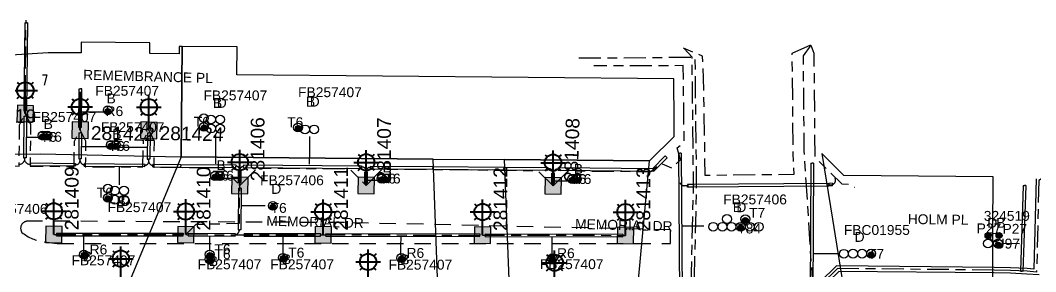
# Model space of a CAD drawing. Extents: x 301026 to 301961, y 6172667 to 6173436.
# Drawn here: x 301404.4 to 301589.2, y 6173155.4 to 6173201.2 of the extents above; entities that cross this region are included whole.
import ezdxf
from ezdxf.enums import TextEntityAlignment as Align

# ---------------------------------------------------------------- set-up
doc = ezdxf.new("R2010")
doc.units = 0
doc.linetypes.add('Cable Exist UG', pattern=[8.2, 4, -1.2, 1.8, -1.2])
doc.linetypes.add('Dash', pattern=[5, 3, -2])
doc.layers.get('0').update_dxf_attribs({"color": 6})
for name, color, linetype in [('_User_LV_Exist', 7, 'Continuous'), ('Duct_SP_EXT', 7, 'Continuous'), ('Equip_SP_SL_EXT', 7, 'Continuous'), ('Mains_HV_EXT', 7, 'Continuous'), ('Mains_SL_EXT', 7, 'Continuous'), ('Notes', 7, 'Continuous'), ('SupportsUG_SP_LV_SL_EXT', 7, 'Continuous'), ('Trench_SP_EXT', 7, 'Continuous')]:
    doc.layers.add(name, color=color, linetype=linetype)
for name, color, linetype, lineweight in [('Cadastre Developer_SP_EXT', 9, 'Continuous', 5), ('Cadastre Land Parcels_SP_EXT', 9, 'Continuous', 5), ('Cadastre Roads_SP_EXT', 9, 'Continuous', 5)]:
    doc.layers.add(name, color=color, linetype=linetype, lineweight=lineweight)
doc.styles.add('COLUMN_LABEL', font='arial.ttf')
doc.styles.add('iecARIAL', font='arial.ttf', dxfattribs={"height": 2})
doc.styles.add('POLE_LABEL', font='arial.ttf')
doc.styles.get("Standard").update_dxf_attribs({"font": 'arial.ttf'})
doc.linetypes.add('Cable E UG', pattern='A,6,-0.5,["E",Standard,S=1.7,R=0,X=0.5,Y=-1],-2.9', length=9.4)

# ---------------------------------------------------------------- blocks, each defined once
blk = doc.blocks.new('DUCT_EXT')
blk.add_circle((0, 0.8), 0.8)
at = {"flags": 1}
blk.add_attdef('Z', (0, 0), '', height=0.2, dxfattribs=at)
at = {"flags": 9}
for tag, p in [('DUCT_CODE', (0, 0)), ('XSECT_TYPE', (0, -0.2)), ('STATE', (0, -0.6)), ('FB_REFERENCE', (0, -0.4)), ('NOTES', (0, -0.8))]:
    blk.add_attdef(tag, text='', height=0.2, dxfattribs=at).set_placement(p, align=Align.MIDDLE_LEFT)
blk = doc.blocks.new('SL_LANTERN_EXT')
at = {"lineweight": 40}
for p, q in [((-1.46, 5.68), (-1.06, 5.28)), ((0, 1.97), (0, 6.47)), ((1.46, 5.68), (1.06, 5.28)), ((-2.25, 4.22), (2.25, 4.22)), ((-1.46, 2.76), (-1.06, 3.16)), ((0, 0), (0, 2.72)), ((1.46, 2.76), (1.06, 3.16))]:
    blk.add_line(p, q, dxfattribs=at)
blk.add_circle((0, 4.22), 1.5, dxfattribs=at)
at = {"style": 'iecARIAL', "flags": 9}
blk.add_attdef('ASSET_NUM', (1.5, 1.5), '', height=2.5, dxfattribs=at)
for tag, p, height, flags in [('OPERATING_VOLTAGE', (0.98, -1.65), 0.2, 9), ('ORIENTATION', (0.98, -1.85), 0.2, 9), ('CONSTRUCTED_VOLTAGE', (0.98, -0.65), 0.2, 9), ('CONTROL_TYPE', (0.98, -0.85), 0.2, 9), ('LANTERN_PURPOSE', (0.98, -1.05), 0.2, 9), ('LANTERN_TYPE', (0.98, -1.25), 0.2, 9), ('NO_PHASES', (0.98, -1.45), 0.2, 9), ('LNUMBER', (2.18, -3.25), 2.5, 8), ('OWNED_BY', (0.98, -2.05), 0.2, 9), ('STATE', (0.98, -2.25), 0.2, 9), ('USAGE', (0.98, -2.45), 0.2, 9), ('CEXIST', (0.98, -2.65), 0.2, 9), ('CNEW', (0.98, -2.85), 0.2, 9), ('CNUMBER', (0.98, -3.05), 0.2, 9), ('CREMOVE', (0.98, -3.25), 0.2, 9), ('CREPLACE', (0.98, -3.45), 0.2, 9), ('LKINGHEIGHT', (0.98, -3.65), 0.2, 9), ('LBRACKET', (0.98, -3.85), 0.2, 9), ('LBRACKETVOCAB', (0.98, -4.05), 0.2, 9), ('LCATEGORY', (0.98, -4.25), 0.2, 9), ('LCHARGE1', (0.98, -4.45), 0.2, 9), ('LCHARGE1PERCENT', (0.98, -4.65), 0.2, 9), ('LCHARGE2', (0.98, -4.85), 0.2, 9), ('LCHARGE2PERCENT', (0.98, -5.05), 0.2, 9), ('LCHARGE3', (0.98, -5.25), 0.2, 9), ('LCHARGE3PERCENT', (0.98, -5.45), 0.2, 9), ('LEXIST', (0.98, -5.65), 0.2, 9), ('LLAMP', (0.98, -5.85), 0.2, 9), ('LLAMPVOCAB', (0.98, -6.05), 0.2, 9), ('LMAST', (0.98, -6.25), 0.2, 9), ('LMASTVOCAB', (0.98, -6.45), 0.2, 9), ('LNEW', (0.98, -6.65), 0.2, 9), ('LANTNUMBER', (0.98, -6.85), 0.2, 9), ('LOUTREACH', (0.98, -7.25), 0.2, 9), ('LOUTREACHVOCAB', (0.98, -7.45), 0.2, 9), ('STREETNAME', (0.98, -9.25), 0.2, 9), ('LRATECODE', (0.98, -7.65), 0.2, 9), ('LREMOVE', (0.98, -7.85), 0.2, 9), ('LREPLACE', (0.98, -8.05), 0.2, 9), ('LTYPE', (0.98, -8.25), 0.2, 9), ('LTYPEVOCAB', (0.98, -8.45), 0.2, 9), ('LEGEND', (0.98, -8.65), 0.2, 9), ('LOCATION', (0.98, -8.85), 0.2, 9), ('NOTES', (0.98, -9.05), 0.2, 9), ('SUBURB', (0.98, -9.45), 0.2, 1)]:
    blk.add_attdef(tag, p, '', height=height, dxfattribs=dict(flags=flags))
blk = doc.blocks.new('CABLE_LARGE_EXT')
h = blk.add_hatch(color=256)
edge = h.paths.add_edge_path()
edge.add_arc((0, 0.55), 0.55, 0, 360)
blk.add_circle((0, 0.55), 0.55)
at = {"flags": 1}
blk.add_attdef('Z', (0, 0), '', height=0.2, dxfattribs=at)
at = {"flags": 9}
for tag, p in [('COND_CODE', (0, 0)), ('STATE', (0, -0.4)), ('XSECT_SIZE', (0, -0.6)), ('FB_REFERENCE', (0, -0.2)), ('NOTES', (0, -0.8))]:
    blk.add_attdef(tag, text='', height=0.2, dxfattribs=at).set_placement(p, align=Align.MIDDLE_LEFT)
blk = doc.blocks.new('COLUMN_EXT')
blk.add_hatch(color=256).paths.add_polyline_path([(-1.49, 1.48), (-1.49, -1.49), (1.48, -1.49), (1.48, 1.48)])
blk.add_lwpolyline([(-1.49, -1.49), (1.48, -1.49), (1.48, 1.48), (-1.49, 1.48)], close=True)
for tag, height, style, flags, p in [('ASSET_NUM', 2.5, 'COLUMN_LABEL', 8, (2, 2)), ('STRUCTURE_PLANT_NUMBER', 0.2, 'POLE_LABEL', 9, (1.81, 0.03)), ('STREET_CODE', 0.2, 'COLUMN_LABEL', 9, (1.81, -0.2))]:
    blk.add_attdef(tag, text='', height=height, dxfattribs=dict(style=style, flags=flags)).set_placement(p, align=Align.MIDDLE_LEFT)
at = {"flags": 9}
for tag, p in [('COLUMN_TYPE', (1.81, -0.4)), ('OWNED_BY', (1.81, -0.6)), ('STATE', (1.81, -0.8)), ('USAGE', (1.81, -1)), ('STREETNAME', (1.81, -1.6)), ('SUBURB', (1.81, -1.8)), ('LEGEND', (1.81, -1.2)), ('LOCATION', (1.81, -1.4)), ('NOTES', (1.81, -2))]:
    blk.add_attdef(tag, text='', height=0.2, dxfattribs=at).set_placement(p, align=Align.MIDDLE_LEFT)
at = {"flags": 1}
blk.add_attdef('Z', (1.81, -2.35), '', height=0.2, dxfattribs=at)

msp = doc.modelspace()

# ---------------------------------------------------------------- linework, layer by layer
at = {"layer": '_User_LV_Exist', "linetype": 'Cable Exist UG', "flags": 128}
msp.add_lwpolyline([(301506.06, 6173194.33), (301509.45, 6173194.32), (301527.19, 6173194.49), (301527.45, 6173171.03), (301526.98, 6173150.85), (301529.21, 6173148.4), (301528.77, 6173138.02), (301524.62, 6173135.66)], dxfattribs=at)
at = {"layer": 'Cadastre Developer_SP_EXT', "color": 250, "linetype": 'Dash', "lineweight": -3}
for points in [[(301405.92, 6173164.58, 0.643388), (301404.71, 6173162.53)], [(301404.71, 6173162.53, 0.132923), (301408.76, 6173160.79)]]:
    msp.add_lwpolyline(points, format="xyb", dxfattribs=at)
msp.add_lwpolyline([(301408.76, 6173160.79), (301411.15, 6173160.49), (301522.76, 6173160.49), (301522.77, 6173163.01), (301463.44, 6173164.33), (301405.9, 6173164.6)], dxfattribs=at)
at = {"layer": 'Cadastre Land Parcels_SP_EXT', "color": 250, "linetype": 'Continuous', "lineweight": -3}
msp.add_lwpolyline([(301523.44, 6173180.03), (301523.43, 6173182.65), (301523.4, 6173185.28), (301523.37, 6173187.9), (301523.34, 6173190.52), (301443.83, 6173191.22), (301443.83, 6173191.3), (301443.88, 6173196.33), (301443.84, 6173196.33), (301433.89, 6173196.42), (301433.7, 6173176.31), (301479.54, 6173175.91), (301492.45, 6173175.8), (301518.96, 6173175.57), (301523.44, 6173180.03)], close=True, dxfattribs=at)
at = {"layer": 'Cadastre Roads_SP_EXT', "color": 250, "linetype": 'Continuous', "lineweight": -3}
for points in [[(301428.01, 6173197.06), (301415.5, 6173197.18), (301415.48, 6173195.23), (301409.49, 6173195.28), (301402.74, 6173194.81), (301394.1, 6173194.2), (301393.97, 6173178.56), (301392.05, 6173176.68), (301408.02, 6173176.83), (301433.7, 6173176.31), (301433.89, 6173196.42), (301433.35, 6173196.42), (301433.33, 6173195.08), (301427.99, 6173195.11), (301428.01, 6173197.06)], [(301581.45, 6173162.62), (301581.49, 6173172.64), (301554.28, 6173172.9), (301550.28, 6173176.93), (301552.22, 6173164.93), (301554.19, 6173152.82), (301581.4, 6173152.59), (301581.45, 6173162.62)], [(301479.54, 6173175.91), (301433.7, 6173176.31), (301428.74, 6173164.3), (301423.4, 6173151.39), (301480.47, 6173150.9), (301479.54, 6173175.91)], [(301518.96, 6173175.57), (301492.45, 6173175.8), (301493.44, 6173150.79), (301516.62, 6173150.59), (301518.96, 6173175.57)]]:
    msp.add_lwpolyline(points, close=True, dxfattribs=at)
at = {"layer": 'Duct_SP_EXT'}
for p, q in [((301405.22, 6173200.73), (301405.08, 6173184.7)), ((301405.22, 6173200.73), (301405.46, 6173200.73)), ((301405.7, 6173200.73), (301405.46, 6173200.73)), ((301405.7, 6173200.73), (301405.56, 6173184.7)), ((301415.06, 6173181.66), (301415.12, 6173188.7)), ((301415.12, 6173188.7), (301415.36, 6173188.7)), ((301415.6, 6173188.69), (301415.36, 6173188.7)), ((301415.54, 6173181.66), (301415.6, 6173188.69)), ((301405.08, 6173184.7), (301405.32, 6173184.7)), ((301405.56, 6173184.7), (301405.32, 6173184.7)), ((301405.07, 6173183.73), (301405.01, 6173176.12)), ((301405.07, 6173183.73), (301405.31, 6173183.72)), ((301405.55, 6173183.72), (301405.31, 6173183.72)), ((301405.55, 6173183.72), (301405.49, 6173176.12)), ((301415.05, 6173180.69), (301415.04, 6173175.95)), ((301415.05, 6173180.69), (301415.29, 6173180.69)), ((301415.06, 6173181.66), (301415.3, 6173181.66)), ((301415.53, 6173180.69), (301415.29, 6173180.69)), ((301415.54, 6173181.66), (301415.3, 6173181.66)), ((301415.53, 6173180.69), (301415.52, 6173175.95)), ((301427.55, 6173180.67), (301427.53, 6173175.88)), ((301427.55, 6173180.67), (301427.79, 6173180.67)), ((301428.03, 6173180.67), (301427.79, 6173180.67)), ((301428.03, 6173180.67), (301428.01, 6173175.88)), ((301524.2, 6173176.96), (301524.44, 6173176.97)), ((301524.2, 6173176.96), (301524.43, 6173146.07)), ((301524.68, 6173176.97), (301524.44, 6173176.97)), ((301524.68, 6173176.97), (301524.91, 6173146.07)), ((301405.01, 6173176.12), (301405.25, 6173176.12)), ((301405.49, 6173176.12), (301405.25, 6173176.12)), ((301406.24, 6173175.2), (301406.24, 6173174.96)), ((301406.24, 6173175.2), (301414.44, 6173175.12)), ((301406.24, 6173174.72), (301406.24, 6173174.96)), ((301406.24, 6173174.72), (301414.44, 6173174.64)), ((301414.44, 6173175.12), (301414.44, 6173174.88)), ((301414.44, 6173174.64), (301414.44, 6173174.88)), ((301415.04, 6173175.95), (301415.28, 6173175.95)), ((301415.52, 6173175.95), (301415.28, 6173175.95)), ((301416.01, 6173175.1), (301416.01, 6173174.86)), ((301416.01, 6173175.1), (301427.09, 6173175)), ((301416.01, 6173174.62), (301416.01, 6173174.86)), ((301427.08, 6173174.52), (301427.09, 6173174.76)), ((301427.09, 6173175), (301427.09, 6173174.76)), ((301427.53, 6173175.88), (301427.77, 6173175.88)), ((301428.01, 6173175.88), (301427.77, 6173175.88)), ((301428.52, 6173174.98), (301428.51, 6173174.74)), ((301428.51, 6173174.5), (301428.51, 6173174.74)), ((301428.52, 6173174.98), (301433.64, 6173174.93)), ((301433.64, 6173174.93), (301433.64, 6173174.93)), ((301433.64, 6173174.93), (301443.62, 6173174.85)), ((301433.64, 6173174.93), (301433.64, 6173174.69)), ((301433.64, 6173174.93), (301433.64, 6173174.69)), ((301443.62, 6173174.85), (301443.62, 6173174.61)), ((301445.03, 6173174.83), (301445.03, 6173174.59)), ((301445.03, 6173174.83), (301466.51, 6173174.65)), ((301519.51, 6173174.19), (301521.81, 6173176.47)), ((301519.71, 6173173.71), (301522.15, 6173176.13)), ((301521.81, 6173176.47), (301521.98, 6173176.3)), ((301522.15, 6173176.13), (301521.98, 6173176.3)), ((301548.32, 6173175.18), (301548.06, 6173138.02)), ((301548.32, 6173175.18), (301548.56, 6173175.18)), ((301548.8, 6173175.18), (301548.54, 6173138.02)), ((301548.8, 6173175.18), (301548.56, 6173175.18)), ((301416.01, 6173174.62), (301427.08, 6173174.52)), ((301428.51, 6173174.5), (301433.63, 6173174.45)), ((301433.63, 6173174.45), (301433.64, 6173174.69)), ((301433.63, 6173174.45), (301433.64, 6173174.69)), ((301433.63, 6173174.45), (301433.63, 6173174.45)), ((301433.63, 6173174.45), (301443.62, 6173174.37)), ((301443.62, 6173174.37), (301443.62, 6173174.61)), ((301444.12, 6173171.64), (301444.11, 6173173.81)), ((301444.11, 6173173.81), (301444.35, 6173173.81)), ((301444.59, 6173173.81), (301444.35, 6173173.81)), ((301444.6, 6173171.64), (301444.59, 6173173.81)), ((301445.03, 6173174.35), (301445.03, 6173174.59)), ((301445.03, 6173174.35), (301466.5, 6173174.17)), ((301466.51, 6173174.65), (301466.5, 6173174.41)), ((301466.5, 6173174.17), (301466.5, 6173174.41)), ((301467.12, 6173171.58), (301467.11, 6173173.54)), ((301467.11, 6173173.54), (301467.35, 6173173.54)), ((301467.59, 6173173.54), (301467.35, 6173173.54)), ((301467.6, 6173171.59), (301467.59, 6173173.54)), ((301468.15, 6173174.15), (301468.16, 6173174.39)), ((301468.15, 6173174.15), (301479.51, 6173174.05)), ((301468.16, 6173174.63), (301468.16, 6173174.39)), ((301468.16, 6173174.63), (301479.52, 6173174.53)), ((301479.51, 6173174.05), (301479.52, 6173174.29)), ((301479.51, 6173174.05), (301492.43, 6173173.94)), ((301479.52, 6173174.53), (301492.43, 6173174.42)), ((301479.52, 6173174.53), (301479.52, 6173174.29)), ((301492.43, 6173174.42), (301500.41, 6173174.35)), ((301492.43, 6173174.42), (301492.43, 6173174.18)), ((301492.43, 6173173.94), (301492.43, 6173174.18)), ((301492.43, 6173173.94), (301500.4, 6173173.87)), ((301500.41, 6173174.35), (301500.4, 6173174.11)), ((301500.4, 6173173.87), (301500.4, 6173174.11)), ((301501.14, 6173171.53), (301501.14, 6173173.35)), ((301501.14, 6173173.35), (301501.38, 6173173.35)), ((301501.62, 6173173.35), (301501.38, 6173173.35)), ((301501.62, 6173171.53), (301501.62, 6173173.35)), ((301502.32, 6173174.34), (301502.32, 6173174.1)), ((301502.32, 6173174.34), (301519.51, 6173174.19)), ((301502.32, 6173173.86), (301502.32, 6173174.1)), ((301502.32, 6173173.86), (301519.71, 6173173.71)), ((301519.51, 6173174.19), (301519.61, 6173173.95)), ((301519.71, 6173173.71), (301519.61, 6173173.95)), ((301444.12, 6173171.64), (301444.36, 6173171.64)), ((301444.6, 6173171.64), (301444.36, 6173171.64)), ((301467.12, 6173171.58), (301467.36, 6173171.59)), ((301467.6, 6173171.59), (301467.36, 6173171.59)), ((301501.14, 6173171.53), (301501.38, 6173171.53)), ((301501.62, 6173171.53), (301501.38, 6173171.53)), ((301526.95, 6173171.27), (301525.85, 6173171.26)), ((301525.85, 6173171.26), (301525.85, 6173171.02)), ((301525.86, 6173170.78), (301525.85, 6173171.02)), ((301551.59, 6173171.47), (301526.95, 6173171.27)), ((301526.95, 6173171.27), (301526.95, 6173171.03)), ((301526.95, 6173170.79), (301526.95, 6173171.03)), ((301552.21, 6173171.48), (301551.59, 6173171.47)), ((301551.59, 6173171.47), (301551.59, 6173171.23)), ((301551.6, 6173170.99), (301551.59, 6173171.23)), ((301552.21, 6173171.48), (301552.21, 6173171.24)), ((301552.21, 6173171), (301552.21, 6173171.24)), ((301586.95, 6173171.1), (301586.43, 6173155.46)), ((301587.43, 6173171.08), (301586.91, 6173155.44)), ((301586.95, 6173171.1), (301587.19, 6173171.09)), ((301587.43, 6173171.08), (301587.19, 6173171.09)), ((301444.12, 6173170.62), (301444.07, 6173163.02)), ((301444.12, 6173170.62), (301444.36, 6173170.62)), ((301444.6, 6173170.62), (301444.36, 6173170.62)), ((301444.6, 6173170.62), (301444.55, 6173163.01)), ((301526.95, 6173170.79), (301525.86, 6173170.78)), ((301551.6, 6173170.99), (301526.95, 6173170.79)), ((301552.21, 6173171), (301551.6, 6173170.99)), ((301410.98, 6173162.41), (301410.98, 6173162.17)), ((301410.98, 6173162.41), (301434.05, 6173162.37)), ((301410.98, 6173161.93), (301410.98, 6173162.17)), ((301410.98, 6173161.93), (301434.05, 6173161.89)), ((301434.05, 6173162.37), (301434.05, 6173162.13)), ((301434.05, 6173161.89), (301434.05, 6173162.13)), ((301434.99, 6173162.37), (301434.99, 6173162.13)), ((301434.99, 6173162.37), (301443.5, 6173162.36)), ((301434.99, 6173161.89), (301434.99, 6173162.13)), ((301434.99, 6173161.89), (301443.5, 6173161.88)), ((301443.5, 6173162.36), (301443.5, 6173162.12)), ((301443.5, 6173161.88), (301443.5, 6173162.12)), ((301444.07, 6173163.02), (301444.31, 6173163.02)), ((301444.55, 6173163.01), (301444.31, 6173163.02)), ((301445.16, 6173162.35), (301445.16, 6173162.11)), ((301445.16, 6173162.35), (301459.07, 6173162.33)), ((301445.16, 6173161.87), (301445.16, 6173162.11)), ((301445.16, 6173161.87), (301459.07, 6173161.85)), ((301459.07, 6173162.33), (301459.07, 6173162.09)), ((301459.07, 6173161.85), (301459.07, 6173162.09)), ((301460, 6173161.85), (301460.01, 6173162.09)), ((301460, 6173161.85), (301488.05, 6173161.8)), ((301460.01, 6173162.33), (301460.01, 6173162.09)), ((301460.01, 6173162.33), (301488.05, 6173162.28)), ((301488.05, 6173162.28), (301488.05, 6173162.04)), ((301488.05, 6173161.8), (301488.05, 6173162.04)), ((301489.04, 6173162.28), (301489.04, 6173162.04)), ((301489.04, 6173162.28), (301514.08, 6173162.24)), ((301489.04, 6173161.8), (301489.04, 6173162.04)), ((301489.04, 6173161.8), (301514.08, 6173161.76)), ((301514.08, 6173162.24), (301514.08, 6173162)), ((301514.08, 6173161.76), (301514.08, 6173162)), ((301586.43, 6173155.46), (301586.67, 6173155.45)), ((301586.91, 6173155.44), (301586.67, 6173155.45))]:
    msp.add_line(p, q, dxfattribs=at)
at = {"layer": 'Mains_HV_EXT', "linetype": 'Cable Exist UG'}
msp.add_lwpolyline([(301597.11, 6173184.15), (301596.24, 6173181.09), (301595.55, 6173178.96), (301594.57, 6173176.94), (301593.3, 6173175.12), (301592.02, 6173173.74), (301590.45, 6173172.44), (301589.8, 6173172), (301589.38, 6173155.32), (301589.38, 6173155.32), (301587.65, 6173155.45), (301584.64, 6173155.6), (301581.64, 6173155.67), (301553.17, 6173155.95), (301547.33, 6173150.24), (301546.95, 6173135.02)], dxfattribs=at)
at = {"layer": 'Mains_HV_EXT', "linetype": 'Cable E UG'}
for points in [[(301589.31, 6173172.27), (301588.89, 6173155.86), (301587.69, 6173155.95), (301584.66, 6173156.1), (301581.65, 6173156.17), (301552.97, 6173156.45), (301546.84, 6173150.45), (301546.55, 6173139.39), (301546.23, 6173129.79), (301545.92, 6173122.4), (301545.83, 6173120.19), (301545.27, 6173109.17), (301517.12, 6173109.01), (301517.12, 6173109.01), (301498.73, 6173109.16), (301498.73, 6173108.16)], [(301589.86, 6173154.78), (301587.62, 6173154.95), (301584.62, 6173155.1), (301581.63, 6173155.17), (301553.37, 6173155.44), (301547.83, 6173150.02), (301547.55, 6173139.36), (301547.22, 6173129.75), (301546.92, 6173122.36), (301546.82, 6173120.14), (301546.35, 6173110.54), (301545.79, 6173100.94), (301545.16, 6173091.35), (301544.45, 6173081.76), (301543.67, 6173072.17), (301542.8, 6173062.6), (301541.87, 6173053.03), (301540.85, 6173043.47), (301539.76, 6173033.92), (301539.11, 6173028.05), (301542.16, 6173027.34), (301647.81, 6173002.62)]]:
    msp.add_lwpolyline(points, dxfattribs=at)
at = {"layer": 'Mains_SL_EXT', "linetype": 'Cable Exist UG', "flags": 128}
for points in [[(301405.32, 6173184.18), (301405.46, 6173201.18)], [(301524.87, 6173145.27), (301526.47, 6173150.87), (301526.47, 6173150.87), (301526.95, 6173171.03), (301526.69, 6173194.49), (301525.22, 6173196.05)], [(301548.25, 6173196.64), (301544.83, 6173195.15), (301544.83, 6173195.15), (301544.95, 6173186.85), (301545.03, 6173176.91), (301545.18, 6173173.08), (301529.08, 6173172.9), (301529.08, 6173172.9), (301528.78, 6173190.68), (301528.59, 6173194.63), (301525.11, 6173196.11)], [(301548.3, 6173196.64), (301546.88, 6173194.69), (301547.04, 6173177.39), (301548.86, 6173148.75), (301548.56, 6173139.4), (301548, 6173137.97)], [(301548.3, 6173196.64), (301548.84, 6173195.21), (301549.02, 6173176.3), (301553.92, 6173171.39), (301555.13, 6173171.35), (301556.25, 6173170.78)], [(301501.38, 6173171.02), (301504.11, 6173173.76), (301519.16, 6173173.61), (301520.99, 6173175.15), (301523.02, 6173174.28), (301524.55, 6173175.74), (301523.97, 6173177.94), (301525.25, 6173178.95), (301525.06, 6173192.92), (301508.83, 6173192.86)], [(301415.29, 6173181.17), (301415.36, 6173189.17)], [(301395.94, 6173184.1), (301397.87, 6173182.24), (301397.94, 6173176.96), (301395.63, 6173174.72), (301404.2, 6173174.63), (301404.28, 6173182.11), (301405.32, 6173184.18)], [(301405.32, 6173184.18), (301406.28, 6173182.19), (301406.18, 6173174.62), (301414.21, 6173174.55), (301414.27, 6173179.19), (301415.29, 6173181.17)], [(301415.29, 6173181.17), (301416.29, 6173179.21), (301416.24, 6173174.51), (301426.72, 6173174.46), (301426.83, 6173179.26), (301427.79, 6173181.14)], [(301427.79, 6173181.14), (301428.75, 6173179.15), (301428.7, 6173174.41), (301441.12, 6173174.33), (301444.36, 6173171.11)], [(301444.36, 6173171.11), (301447.49, 6173174.23), (301464.24, 6173174.19), (301467.37, 6173171.08)], [(301467.37, 6173171.08), (301470.34, 6173174.09), (301498.59, 6173173.81), (301501.38, 6173171.02)], [(301434.53, 6173162.13), (301436.41, 6173164.02), (301444.29, 6173164.2), (301444.36, 6173171.11)], [(301410.52, 6173162.17), (301434.53, 6173162.13)], [(301434.53, 6173162.13), (301459.54, 6173162.09)], [(301459.54, 6173162.09), (301488.55, 6173162.04)], [(301488.55, 6173162.04), (301514.56, 6173162)]]:
    msp.add_lwpolyline(points, dxfattribs=at)
at = {"layer": 'Notes'}
for points in [[(301408.45, 6173191.23), (301409.24, 6173191.23), (301408.78, 6173189.38)], [(301419.49, 6173184.43), (301417.76, 6173184.43), (301415.69, 6173184.45)], [(301407.67, 6173179.8), (301406.54, 6173179.8), (301405.6, 6173179.81)], [(301439.93, 6173180.19), (301439.93, 6173177.43), (301439.91, 6173175.05)], [(301457.03, 6173180.01), (301457.03, 6173177.41), (301457.01, 6173174.94)], [(301420.01, 6173178.11), (301415.68, 6173178.11)], [(301422.61, 6173178.09), (301427.43, 6173178.09)], [(301422.46, 6173171.22), (301422.46, 6173173.01), (301422.48, 6173174.45)], [(301441.32, 6173172.42), (301443.96, 6173172.42)], [(301469.61, 6173171.97), (301467.74, 6173171.97)], [(301504.26, 6173171.89), (301501.75, 6173171.89)], [(301448.99, 6173167.37), (301446.9, 6173167.37), (301444.77, 6173167.38)], [(301528.83, 6173163.66), (301526.71, 6173163.66), (301524.87, 6173163.65)], [(301415.98, 6173158.97), (301415.98, 6173160.51), (301415.98, 6173161.8)], [(301438.88, 6173159.13), (301438.88, 6173160.82), (301438.88, 6173161.8)], [(301452.23, 6173158.39), (301452.23, 6173160.21), (301452.24, 6173161.72)], [(301473.7, 6173158.38), (301473.7, 6173160.12), (301473.71, 6173161.67)], [(301501.22, 6173158.32), (301501.22, 6173159.79), (301501.22, 6173161.66)], [(301583.33, 6173160.57), (301586.26, 6173160.54)], [(301553.24, 6173158.65), (301550.78, 6173158.65), (301548.79, 6173158.65)]]:
    msp.add_lwpolyline(points, dxfattribs=at)
at = {"layer": 'Trench_SP_EXT', "linetype": 'Cable Exist UG'}
for points in [[(301404.35, 6173174.97, 0.395947), (301405.25, 6173176.12)], [(301406.24, 6173174.96, -0.371459), (301405.2, 6173175.69)], [(301414.44, 6173174.88, 0.444189), (301415.28, 6173175.59)], [(301416.01, 6173174.86, -0.418941), (301415.28, 6173175.95)], [(301427.09, 6173174.76, 0.5206), (301427.75, 6173175.75)], [(301428.51, 6173174.74, -0.430747), (301427.77, 6173175.88)], [(301443.62, 6173174.61, -0.416124), (301444.35, 6173173.81)], [(301445.03, 6173174.59, 0.314608), (301444.35, 6173173.92)], [(301466.5, 6173174.41, -0.554919), (301467.35, 6173173.54)], [(301468.16, 6173174.39, 0.424284), (301467.37, 6173173.69)], [(301500.4, 6173174.11, -0.489834), (301501.38, 6173173.35)], [(301502.32, 6173174.1, 0.361513), (301501.38, 6173173.35)], [(301526.01, 6173171.03), (301525.25, 6173171.05), (301525.25, 6173171.05, -0.333569), (301524.48, 6173171.6)], [(301551.36, 6173171.23), (301552.14, 6173171.28), (301552.14, 6173171.28, 0.584846), (301552.67, 6173172.41)], [(301444.31, 6173163.02, -0.285562), (301443.61, 6173162.12)]]:
    msp.add_lwpolyline(points, format="xyb", dxfattribs=at)
msp.add_lwpolyline([(301443.5, 6173162.12), (301445.16, 6173162.11)], dxfattribs=at)

# ---------------------------------------------------------------- block references
at = {"layer": 'Equip_SP_SL_EXT'}
for p in [(301405.32, 6173184.18), (301415.29, 6173181.17), (301415.29, 6173181.17), (301427.79, 6173181.14), (301427.79, 6173181.14), (301444.36, 6173171.11), (301467.37, 6173171.08), (301501.38, 6173171.02), (301410.52, 6173162.17), (301410.52, 6173162.17), (301434.53, 6173162.13), (301434.53, 6173162.13), (301459.54, 6173162.09), (301459.54, 6173162.09), (301488.55, 6173162.04), (301488.55, 6173162.04), (301514.56, 6173162), (301514.56, 6173162), (301422.7, 6173153.53), (301467.72, 6173152.94), (301501.67, 6173152.79)]:
    msp.add_blockref('SL_LANTERN_EXT', p, dxfattribs=at)
at = {"layer": 'Notes'}
for name, p in [('DUCT_EXT', (301420.33, 6173184)), ('CABLE_LARGE_EXT', (301420.34, 6173184)), ('DUCT_EXT', (301437.82, 6173182.56)), ('DUCT_EXT', (301437.82, 6173180.97)), ('CABLE_LARGE_EXT', (301437.88, 6173181.04)), ('DUCT_EXT', (301439.12, 6173182.3)), ('DUCT_EXT', (301439.12, 6173180.65)), ('DUCT_EXT', (301440.79, 6173182.3)), ('DUCT_EXT', (301440.79, 6173180.64)), ('DUCT_EXT', (301454.95, 6173180.84)), ('DUCT_EXT', (301456.23, 6173180.5)), ('DUCT_EXT', (301457.9, 6173180.5)), ('DUCT_EXT', (301408.48, 6173179.38)), ('CABLE_LARGE_EXT', (301408.48, 6173179.38)), ('DUCT_EXT', (301409.34, 6173179.38)), ('CABLE_LARGE_EXT', (301409.34, 6173179.38)), ('CABLE_LARGE_EXT', (301455.03, 6173180.9)), ('DUCT_EXT', (301420.91, 6173177.66)), ('CABLE_LARGE_EXT', (301420.9, 6173177.67)), ('DUCT_EXT', (301421.79, 6173177.67)), ('CABLE_LARGE_EXT', (301421.8, 6173177.67)), ('DUCT_EXT', (301439.83, 6173172.02)), ('CABLE_LARGE_EXT', (301439.83, 6173172.04)), ('DUCT_EXT', (301440.7, 6173172)), ('CABLE_LARGE_EXT', (301440.71, 6173172.01)), ('DUCT_EXT', (301470.14, 6173171.53)), ('DUCT_EXT', (301471, 6173171.54)), ('DUCT_EXT', (301504.89, 6173171.46)), ('DUCT_EXT', (301505.72, 6173171.46)), ('DUCT_EXT', (301420.35, 6173169.72)), ('CABLE_LARGE_EXT', (301470.15, 6173171.54)), ('CABLE_LARGE_EXT', (301471, 6173171.56)), ('CABLE_LARGE_EXT', (301504.9, 6173171.48)), ('CABLE_LARGE_EXT', (301505.72, 6173171.46)), ('DUCT_EXT', (301420.35, 6173168.03)), ('CABLE_LARGE_EXT', (301420.39, 6173168.1)), ('DUCT_EXT', (301421.62, 6173167.71)), ('DUCT_EXT', (301421.63, 6173169.36)), ('DUCT_EXT', (301423.29, 6173169.35)), ('DUCT_EXT', (301423.29, 6173167.71)), ('DUCT_EXT', (301450.37, 6173166.57)), ('CABLE_LARGE_EXT', (301450.38, 6173166.58)), ('DUCT_EXT', (301533.03, 6173164.18)), ('DUCT_EXT', (301536.37, 6173164.16)), ('DUCT_EXT', (301530.54, 6173162.77)), ('DUCT_EXT', (301532.2, 6173162.77)), ('DUCT_EXT', (301533.86, 6173162.77)), ('DUCT_EXT', (301535.52, 6173162.77)), ('CABLE_LARGE_EXT', (301535.52, 6173162.77)), ('CABLE_LARGE_EXT', (301536.37, 6173164.16)), ('DUCT_EXT', (301537.19, 6173162.77)), ('DUCT_EXT', (301538.85, 6173162.77)), ('CABLE_LARGE_EXT', (301580.56, 6173161.4)), ('CABLE_LARGE_EXT', (301582.56, 6173161.42)), ('DUCT_EXT', (301415.99, 6173157.72)), ('CABLE_LARGE_EXT', (301416.04, 6173157.8)), ('DUCT_EXT', (301438.87, 6173157.69)), ('DUCT_EXT', (301438.87, 6173156.84)), ('CABLE_LARGE_EXT', (301438.92, 6173157.76)), ('DUCT_EXT', (301452.22, 6173157.1)), ('CABLE_LARGE_EXT', (301452.28, 6173157.19)), ('DUCT_EXT', (301473.76, 6173157.07)), ('CABLE_LARGE_EXT', (301473.81, 6173157.16)), ('DUCT_EXT', (301501.24, 6173157.02)), ('CABLE_LARGE_EXT', (301501.27, 6173157.09)), ('DUCT_EXT', (301554.32, 6173157.85)), ('DUCT_EXT', (301555.97, 6173157.86)), ('DUCT_EXT', (301557.62, 6173157.86)), ('DUCT_EXT', (301559.27, 6173157.87)), ('CABLE_LARGE_EXT', (301559.27, 6173157.87)), ('CABLE_LARGE_EXT', (301438.94, 6173156.91))]:
    msp.add_blockref(name, p, dxfattribs=at)
at = {"layer": 'Notes', "rotation": 269.9999999999998}
for name, p in [('DUCT_EXT', (301581.02, 6173161.6)), ('DUCT_EXT', (301579.74, 6173160.51)), ('DUCT_EXT', (301581.56, 6173160.52)), ('CABLE_LARGE_EXT', (301581.86, 6173160.2))]:
    msp.add_blockref(name, p, dxfattribs=at)
at = {"layer": 'SupportsUG_SP_LV_SL_EXT'}
ref = msp.add_blockref('COLUMN_EXT', (301405.32, 6173184.18), dxfattribs=dict(at, rotation=268.329787636469))
ref.add_attrib('ASSET_NUM', '281419', dxfattribs={"layer": '0', "height": 2.5, "rotation": 358.7688, "style": 'COLUMN_LABEL'}).set_placement((301407.32, 6173184.93), align=Align.TOP_RIGHT)
ref = msp.add_blockref('COLUMN_EXT', (301415.29, 6173181.17), dxfattribs=dict(at, rotation=88.4025676675522))
ref.add_attrib('ASSET_NUM', '281422', dxfattribs={"layer": '0', "height": 2.5, "rotation": 358.7688, "style": 'COLUMN_LABEL'}).set_placement((301417.29, 6173181.92), align=Align.TOP_LEFT)
ref = msp.add_blockref('COLUMN_EXT', (301427.79, 6173181.14), dxfattribs=dict(at, rotation=88.4025676675522))
ref.add_attrib('ASSET_NUM', '281424', dxfattribs={"layer": '0', "height": 2.5, "rotation": 358.7688, "style": 'COLUMN_LABEL'}).set_placement((301429.79, 6173181.89), align=Align.TOP_LEFT)
ref = msp.add_blockref('COLUMN_EXT', (301444.36, 6173171.11), dxfattribs=dict(at, rotation=358.7688046439457))
ref.add_attrib('ASSET_NUM', '281406', dxfattribs={"layer": '0', "height": 2.5, "rotation": 90.0362, "style": 'COLUMN_LABEL'}).set_placement((301446.36, 6173171.87), align=Align.TOP_LEFT)
ref = msp.add_blockref('COLUMN_EXT', (301467.37, 6173171.08), dxfattribs=dict(at, rotation=358.7688046439457))
ref.add_attrib('ASSET_NUM', '281407', dxfattribs={"layer": '0', "height": 2.5, "rotation": 90.0362, "style": 'COLUMN_LABEL'}).set_placement((301469.37, 6173171.83), align=Align.TOP_LEFT)
ref = msp.add_blockref('COLUMN_EXT', (301501.38, 6173171.02), dxfattribs=dict(at, rotation=358.7688046439457))
ref.add_attrib('ASSET_NUM', '281408', dxfattribs={"layer": '0', "height": 2.5, "rotation": 88.402, "style": 'COLUMN_LABEL'}).set_placement((301503.38, 6173171.77), align=Align.TOP_LEFT)
ref = msp.add_blockref('COLUMN_EXT', (301410.52, 6173162.17), dxfattribs=dict(at, rotation=358.7688046439457))
ref.add_attrib('ASSET_NUM', '281409', dxfattribs={"layer": '0', "height": 2.5, "rotation": 90.0362, "style": 'COLUMN_LABEL'}).set_placement((301412.53, 6173162.92), align=Align.TOP_LEFT)
ref = msp.add_blockref('COLUMN_EXT', (301434.53, 6173162.13), dxfattribs=dict(at, rotation=358.7688046439457))
ref.add_attrib('ASSET_NUM', '281410', dxfattribs={"layer": '0', "height": 2.5, "rotation": 90.0362, "style": 'COLUMN_LABEL'}).set_placement((301436.53, 6173162.88), align=Align.TOP_LEFT)
ref = msp.add_blockref('COLUMN_EXT', (301459.54, 6173162.09), dxfattribs=dict(at, rotation=358.7688046439457))
ref.add_attrib('ASSET_NUM', '281411', dxfattribs={"layer": '0', "height": 2.5, "rotation": 90.0362, "style": 'COLUMN_LABEL'}).set_placement((301461.54, 6173162.84), align=Align.TOP_LEFT)
ref = msp.add_blockref('COLUMN_EXT', (301488.55, 6173162.04), dxfattribs=dict(at, rotation=358.7688046439457))
ref.add_attrib('ASSET_NUM', '281412', dxfattribs={"layer": '0', "height": 2.5, "rotation": 90.0362, "style": 'COLUMN_LABEL'}).set_placement((301490.55, 6173162.79), align=Align.TOP_LEFT)
ref = msp.add_blockref('COLUMN_EXT', (301514.56, 6173162), dxfattribs=dict(at, rotation=358.7688046439457))
ref.add_attrib('ASSET_NUM', '281413', dxfattribs={"layer": '0', "height": 2.5, "rotation": 90.0362, "style": 'COLUMN_LABEL'}).set_placement((301516.56, 6173162.75), align=Align.TOP_LEFT)

# ---------------------------------------------------------------- texts
at = {"layer": 'Cadastre Roads_SP_EXT'}
for s, rotation, p in [('REMEMBRANCE PL', 358.4975, (301415.83, 6173190.37)), ('MEMORIAL DR', 358.5709, (301449.17, 6173163.76)), ('HOLM PL', 359.2888, (301565.93, 6173164.07)), ('MEMORIAL DR', 358.5714, (301505.37, 6173163.19))]:
    msp.add_text(s, height=1.8, rotation=rotation, dxfattribs=at).set_placement(p)
at = {"layer": 'Notes'}
for s, p in [('FB257407', (301418.06, 6173187.44)), ('B', (301420.11, 6173186.05)), ('FB257407', (301437.75, 6173186.6)), ('FB257407', (301454.97, 6173187.18)), ('B', (301439.48, 6173185.23)), ('D', (301440.17, 6173185.23)), ('B', (301456.41, 6173185.46)), ('D', (301457.09, 6173185.46)), ('FB257407', (301406.64, 6173182.67)), ('R6', (301419.93, 6173183.73)), ('B', (301408.67, 6173181.39)), ('FB257407', (301419.06, 6173180.81)), ('T6', (301435.98, 6173181.8)), ('T6', (301452.99, 6173181.71)), ('T6', (301408.11, 6173179.03)), ('T6', (301409.06, 6173179.05)), ('B', (301421.16, 6173179.54)), ('T6', (301420.44, 6173177.39)), ('T6', (301421.44, 6173177.39)), ('B', (301440.11, 6173173.88)), ('B', (301470.37, 6173173.47)), ('B', (301505.15, 6173173.2)), ('T6', (301439.44, 6173171.98)), ('T6', (301440.36, 6173171.99)), ('FB257406', (301448.05, 6173171.14)), ('T6', (301469.83, 6173171.44)), ('T6', (301470.7, 6173171.45)), ('T6', (301504.5, 6173171.35)), ('T6', (301505.42, 6173171.36)), ('D', (301450.1, 6173169.56)), ('T6', (301418.34, 6173168.88)), ('FB257406', (301532.34, 6173167.64)), ('FB257406', (301397.76, 6173165.92)), ('FB257407', (301420.28, 6173166.23)), ('B', (301421.93, 6173167.32)), ('D', (301422.68, 6173167.35)), ('T6', (301449.97, 6173166.1)), ('B', (301534.08, 6173166.23)), ('D', (301534.75, 6173166.22)), ('T7', (301537.06, 6173165.21)), ('324519', (301579.77, 6173164.65)), ('T84', (301534.91, 6173162.35)), ('FBC01955', (301554.3, 6173162.08)), ('P27', (301578.48, 6173162.37)), ('D', (301580.41, 6173163.39)), ('B', (301582.03, 6173163.38)), ('P27', (301583.18, 6173162.29)), ('D', (301556.27, 6173160.82)), ('R6', (301417.03, 6173158.52)), ('T6', (301439.75, 6173158.58)), ('U97', (301581.75, 6173159.6)), ('FB257407', (301413.74, 6173156.55)), ('B', (301415.78, 6173157.27)), ('B', (301438.74, 6173156.4)), ('T6', (301439.75, 6173157.66)), ('B', (301452.04, 6173156.75)), ('T6', (301453.18, 6173157.95)), ('B', (301473.58, 6173156.7)), ('R6', (301474.71, 6173157.9)), ('B', (301501.02, 6173156.71)), ('R6', (301502.11, 6173157.85)), ('T7', (301558.71, 6173157.74)), ('FB257407', (301436.69, 6173155.82)), ('FB257407', (301449.9, 6173155.82)), ('FB257407', (301471.42, 6173155.76)), ('FB257407', (301498.96, 6173155.85))]:
    msp.add_text(s, height=1.8, dxfattribs=at).set_placement(p)

doc.saveas('drawing.dxf')
